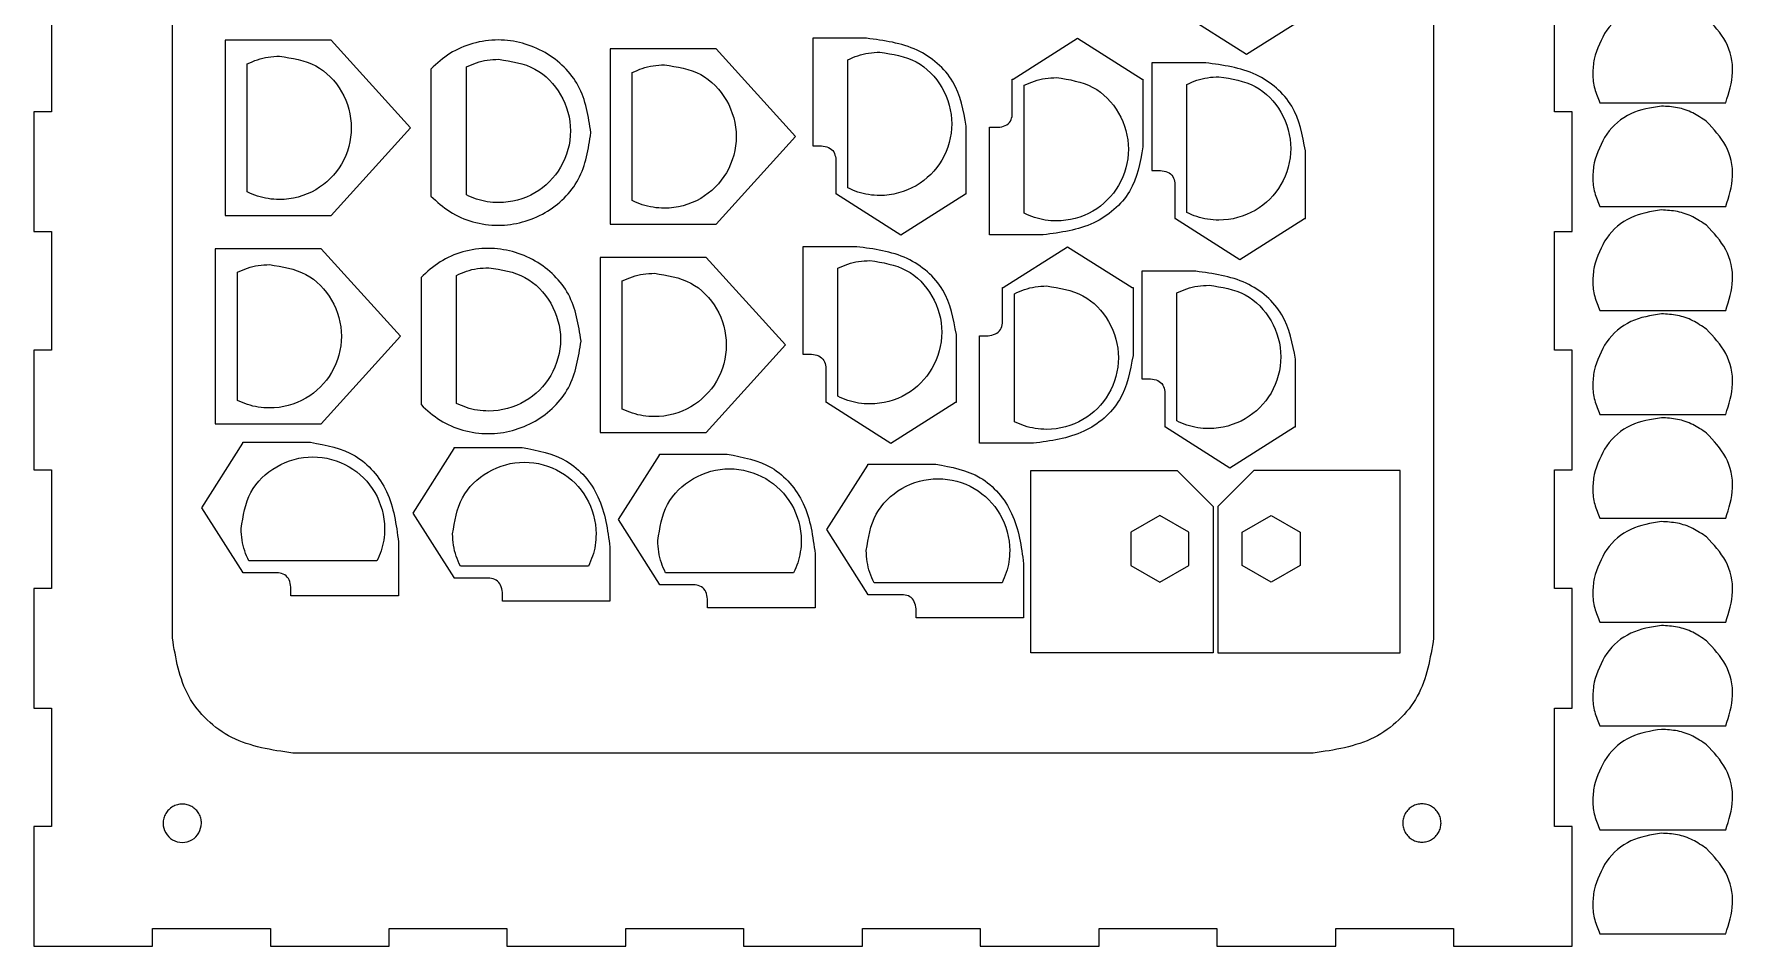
# Model space of a CAD drawing. Extents: x -46 to 582, y -95 to 387.
# Drawn here: x 276.4 to 569.1, y 78.9 to 236 of the extents above; entities that cross this region are included whole.
import ezdxf

# ---------------------------------------------------------------- set-up
doc = ezdxf.new("R2010")
doc.units = 0
doc.layers.get('0').update_dxf_attribs({"linetype": 'CONTINUOUS'})

msp = doc.modelspace()

# ---------------------------------------------------------------- linework, layer by layer
at = {"color": 7}
for p, q in [((300.225714, 131.947794), (300.225714, 333.780769)), ((517.536853, 333.780769), (517.536853, 131.947794)), ((279.376559, 243.081597), (279.376559, 222.638125)), ((538.377215, 222.638125), (538.377215, 243.081597)), ((474.181085, 239.599917), (485.295109, 232.540552)), ((485.295109, 232.540552), (496.40902, 239.599917)), ((309.32628, 234.959529), (309.32628, 204.770695)), ((327.59365, 234.959529), (309.32628, 234.959529)), ((309.32628, 234.959529), (309.32628, 234.959529)), ((341.248464, 219.860302), (327.59365, 234.959529)), ((410.54401, 235.308011), (410.54401, 216.77239)), ((419.83993, 235.308011), (410.54401, 235.308011)), ((410.54401, 235.308011), (410.54401, 235.308011)), ((445.060522, 228.248646), (456.174546, 235.308011)), ((456.174546, 235.308011), (467.288457, 228.248646)), ((375.647345, 233.464705), (375.647345, 203.275871)), ((393.914715, 233.464705), (375.647345, 233.464705)), ((375.647345, 233.464705), (375.647345, 233.464705)), ((407.569529, 218.365478), (393.914715, 233.464705)), ((344.770343, 230.001161), (344.770343, 208.093658)), ((468.960906, 231.065122), (468.960906, 212.529498)), ((478.256826, 231.065122), (468.960906, 231.065122)), ((468.960906, 231.065122), (468.960906, 231.065122)), ((444.941537, 222.124141), (444.941537, 228.248646)), ((444.941537, 228.248646), (445.060522, 228.248646)), ((467.288457, 228.248646), (467.450819, 228.248646)), ((467.450819, 228.248646), (467.450819, 216.57204)), ((279.376559, 222.638125), (276.377948, 222.638125)), ((276.377948, 222.638125), (276.377948, 202.018261)), ((541.375826, 222.638125), (538.377215, 222.638125)), ((541.375826, 202.018261), (541.375826, 222.638125)), ((556.764359, 223.612926), (556.764359, 223.612926)), ((327.59365, 204.770695), (341.248464, 219.860302)), ((437.014112, 208.49193), (437.014112, 220.168539)), ((440.980717, 201.432565), (440.980717, 219.968161)), ((440.980717, 219.968161), (442.484962, 219.968161)), ((372.339955, 219.047411), (372.339955, 219.047411)), ((393.914715, 203.275871), (407.569529, 218.365478)), ((410.54401, 216.77239), (412.048254, 216.77239)), ((414.50483, 214.616409), (414.50483, 208.49193)), ((495.431008, 204.249038), (495.431008, 215.925647)), ((468.960906, 212.529498), (470.46515, 212.529498)), ((414.50483, 208.49193), (414.623814, 208.49193)), ((414.623814, 208.49193), (425.737838, 201.432565)), ((425.737838, 201.432565), (436.85175, 208.49193)), ((436.85175, 208.49193), (437.014112, 208.49193)), ((472.921725, 210.373517), (472.921725, 204.249038)), ((556.764359, 205.711243), (556.764359, 205.711243)), ((276.377948, 202.018261), (279.376559, 202.018261)), ((279.376559, 202.018261), (279.376559, 181.574788)), ((309.32628, 204.770695), (327.59365, 204.770695)), ((375.647345, 203.275871), (393.914715, 203.275871)), ((472.921725, 204.249038), (473.04071, 204.249038)), ((473.04071, 204.249038), (484.154734, 197.189673)), ((484.154734, 197.189673), (495.268645, 204.249038)), ((495.268645, 204.249038), (495.431008, 204.249038)), ((538.377215, 181.574788), (538.377215, 202.018261)), ((538.377215, 202.018261), (541.375826, 202.018261)), ((408.833489, 199.38699), (408.833489, 180.851368)), ((418.12941, 199.38699), (408.833489, 199.38699)), ((408.833489, 199.38699), (408.833489, 199.38699)), ((450.276637, 201.432565), (440.980717, 201.432565)), ((440.980717, 201.432565), (440.980717, 201.432565)), ((443.350001, 192.327624), (454.464025, 199.38699)), ((454.464025, 199.38699), (465.577936, 192.327624)), ((307.615759, 199.038508), (307.615759, 168.849676)), ((325.883129, 199.038508), (307.615759, 199.038508)), ((307.615759, 199.038508), (307.615759, 199.038508)), ((339.537943, 183.93928), (325.883129, 199.038508)), ((373.936824, 197.543684), (373.936824, 167.354852)), ((392.204194, 197.543684), (373.936824, 197.543684)), ((373.936824, 197.543684), (373.936824, 197.543684)), ((405.859008, 182.444456), (392.204194, 197.543684)), ((343.059822, 194.08014), (343.059822, 172.17264)), ((467.250385, 195.144098), (467.250385, 176.608476)), ((476.546305, 195.144098), (467.250385, 195.144098)), ((467.250385, 195.144098), (467.250385, 195.144098)), ((443.231016, 186.20312), (443.231016, 192.327624)), ((443.231016, 192.327624), (443.350001, 192.327624)), ((465.577936, 192.327624), (465.740298, 192.327624)), ((465.740298, 192.327624), (465.740298, 180.651019)), ((556.764388, 187.809599), (556.764388, 187.809599)), ((279.376559, 181.574788), (276.377948, 181.574788)), ((276.377948, 181.574788), (276.377948, 160.946128)), ((325.883129, 168.849676), (339.537943, 183.93928)), ((370.629434, 183.12639), (370.629434, 183.12639)), ((392.204194, 167.354852), (405.859008, 182.444456)), ((435.303591, 172.570912), (435.303591, 184.247518)), ((439.270196, 165.511552), (439.270196, 184.04714)), ((439.270196, 184.04714), (440.774441, 184.04714)), ((541.375826, 181.574788), (538.377215, 181.574788)), ((541.375826, 160.946128), (541.375826, 181.574788)), ((408.833489, 180.851368), (410.337734, 180.851368)), ((412.794309, 178.695388), (412.794309, 172.570912)), ((493.720487, 168.328017), (493.720487, 180.004625)), ((467.250385, 176.608476), (468.754629, 176.608476)), ((471.211204, 174.452493), (471.211204, 168.328017)), ((412.794309, 172.570912), (412.913294, 172.570912)), ((412.913294, 172.570912), (424.027318, 165.511552)), ((424.027318, 165.511552), (435.141229, 172.570912)), ((435.141229, 172.570912), (435.303591, 172.570912)), ((556.764388, 169.907936), (556.764388, 169.907936)), ((307.615759, 168.849676), (325.883129, 168.849676)), ((373.936824, 167.354852), (392.204194, 167.354852)), ((471.211204, 168.328017), (471.330189, 168.328017)), ((471.330189, 168.328017), (482.444213, 161.268657)), ((482.444213, 161.268657), (493.558124, 168.328017)), ((493.558124, 168.328017), (493.720487, 168.328017)), ((305.300606, 154.403576), (312.359971, 165.517487)), ((312.359971, 165.517487), (312.359971, 165.679849)), ((312.359971, 165.679849), (324.036577, 165.679849)), ((341.73843, 153.489176), (348.797795, 164.603087)), ((348.797795, 164.603087), (348.797795, 164.765449)), ((348.797795, 164.765449), (360.474401, 164.765449)), ((448.566117, 165.511552), (439.270196, 165.511552)), ((439.270196, 165.511552), (439.270196, 165.511552)), ((377.089303, 152.348801), (384.148669, 163.462712)), ((384.148669, 163.462712), (384.148669, 163.625074)), ((384.148669, 163.625074), (395.825274, 163.625074)), ((413.010322, 150.63828), (420.069687, 161.752191)), ((420.069687, 161.752191), (420.069687, 161.914553)), ((420.069687, 161.914553), (431.746293, 161.914553)), ((276.377948, 160.946128), (279.376559, 160.946128)), ((279.376559, 160.946128), (279.376559, 140.502627)), ((448.113743, 129.385885), (448.113743, 160.833267)), ((448.113743, 160.833267), (473.363826, 160.833267)), ((473.363826, 160.833267), (479.561144, 154.635955)), ((486.525965, 160.833267), (480.328647, 154.635955)), ((511.77602, 160.833267), (486.525965, 160.833267)), ((511.77602, 129.385885), (511.77602, 160.833267)), ((538.377215, 140.502627), (538.377215, 160.946128)), ((538.377215, 160.946128), (541.375826, 160.946128)), ((312.359971, 143.289549), (305.300606, 154.403576)), ((348.797795, 142.375149), (341.73843, 153.489176)), ((384.148669, 141.234774), (377.089303, 152.348801)), ((470.339307, 153.070533), (465.350324, 150.190153)), ((475.328262, 150.190153), (470.339307, 153.070533)), ((479.561144, 154.635955), (479.561144, 129.385885)), ((480.328647, 154.635955), (480.328647, 129.385885)), ((484.561529, 150.190153), (489.550484, 153.070533)), ((489.550484, 153.070533), (494.539468, 150.190153)), ((420.069687, 139.524253), (413.010322, 150.63828)), ((465.350324, 150.190153), (465.350324, 144.429391)), ((475.328262, 144.429391), (475.328262, 150.190153)), ((484.561529, 144.429391), (484.561529, 150.190153)), ((494.539468, 150.190153), (494.539468, 144.429391)), ((556.764359, 152.00627), (556.764359, 152.00627)), ((339.17605, 148.505668), (339.17605, 139.209745)), ((375.613874, 147.591268), (375.613874, 138.295345)), ((410.964747, 146.450892), (410.964747, 137.154969)), ((446.885766, 144.740372), (446.885766, 135.444449)), ((465.350324, 144.429391), (470.339307, 141.549028)), ((470.339307, 141.549028), (475.328262, 144.429391)), ((489.550484, 141.549028), (484.561529, 144.429391)), ((494.539468, 144.429391), (489.550484, 141.549028)), ((312.359971, 143.170564), (312.359971, 143.289549)), ((318.484476, 143.170564), (312.359971, 143.170564)), ((320.640456, 139.209745), (320.640456, 140.713989)), ((348.797795, 142.256164), (348.797795, 142.375149)), ((354.9223, 142.256164), (348.797795, 142.256164)), ((384.148669, 141.115789), (384.148669, 141.234774)), ((390.273173, 141.115789), (384.148669, 141.115789)), ((279.376559, 140.502627), (276.377948, 140.502627)), ((276.377948, 140.502627), (276.377948, 119.882794)), ((339.17605, 139.209745), (320.640456, 139.209745)), ((339.17605, 139.209745), (339.17605, 139.209745)), ((357.07828, 138.295345), (357.07828, 139.799589)), ((375.613874, 138.295345), (357.07828, 138.295345)), ((375.613874, 138.295345), (375.613874, 138.295345)), ((392.429153, 137.154969), (392.429153, 138.659214)), ((420.069687, 139.405268), (420.069687, 139.524253)), ((426.194192, 139.405268), (420.069687, 139.405268)), ((541.375826, 140.502627), (538.377215, 140.502627)), ((541.375826, 119.882794), (541.375826, 140.502627)), ((410.964747, 137.154969), (392.429153, 137.154969)), ((410.964747, 137.154969), (410.964747, 137.154969)), ((428.350172, 135.444449), (428.350172, 136.948693)), ((446.885766, 135.444449), (428.350172, 135.444449)), ((446.885766, 135.444449), (446.885766, 135.444449)), ((556.764359, 134.104618), (556.764359, 134.104618)), ((479.561144, 129.385885), (448.113743, 129.385885)), ((448.113743, 129.385885), (448.113743, 129.385885)), ((480.328647, 129.385885), (511.77602, 129.385885)), ((511.77602, 129.385885), (511.77602, 129.385885)), ((276.377948, 119.882794), (279.376559, 119.882794)), ((279.376559, 119.882794), (279.376559, 99.439288)), ((538.377215, 99.439288), (538.377215, 119.882794)), ((538.377215, 119.882794), (541.375826, 119.882794)), ((556.764388, 116.20295), (556.764388, 116.20295)), ((496.802325, 112.112844), (320.951408, 112.112844)), ((305.234904, 100.027637), (305.234904, 100.027637)), ((518.810494, 100.065709), (518.810494, 100.065709)), ((279.376559, 99.439288), (276.377948, 99.439288)), ((276.377948, 99.439288), (276.377948, 78.863538)), ((541.375826, 99.439288), (538.377215, 99.439288)), ((541.375826, 78.863538), (541.375826, 99.439288)), ((556.764388, 98.301284), (556.764388, 98.301284)), ((296.812575, 78.863538), (296.812575, 81.86215)), ((296.812575, 81.86215), (317.106131, 81.86215)), ((317.106131, 81.86215), (317.106131, 78.863538)), ((337.576075, 78.863538), (337.576075, 81.86215)), ((337.576075, 81.86215), (357.869603, 81.86215)), ((357.869603, 81.86215), (357.869603, 78.863538)), ((378.348381, 78.863538), (378.348381, 81.86215)), ((378.348381, 81.86215), (398.641937, 81.86215)), ((398.641937, 81.86215), (398.641937, 78.863538)), ((419.120659, 78.863538), (419.120659, 81.86215)), ((419.120659, 81.86215), (439.414214, 81.86215)), ((439.414214, 81.86215), (439.414214, 78.863538)), ((459.884159, 78.863538), (459.884159, 81.86215)), ((459.884159, 81.86215), (480.177687, 81.86215)), ((480.177687, 81.86215), (480.177687, 78.863538)), ((500.656437, 78.863538), (500.656437, 81.86215)), ((500.656437, 81.86215), (520.949992, 81.86215)), ((520.949992, 81.86215), (520.949992, 78.863538)), ((276.377948, 78.863538), (296.812575, 78.863538)), ((317.106131, 78.863538), (337.576075, 78.863538)), ((357.869603, 78.863538), (378.348381, 78.863538)), ((398.641937, 78.863538), (419.120659, 78.863538)), ((439.414214, 78.863538), (459.884159, 78.863538)), ((480.177687, 78.863538), (500.656437, 78.863538)), ((520.949992, 78.863538), (541.375826, 78.863538))]:
    msp.add_line(p, q, dxfattribs=at)
at = {"color": 1}
for p, q in [((318.68268, 232.218559), (318.68268, 232.218559)), ((356.438398, 231.688427), (356.438398, 231.688427)), ((416.573688, 209.521731), (416.573688, 231.587758)), ((422.126608, 232.913723), (422.126608, 232.913723)), ((313.129761, 208.826567), (313.129761, 230.892594)), ((350.885478, 208.296407), (350.885478, 230.362462)), ((379.450826, 207.331743), (379.450826, 229.39777)), ((385.003746, 230.723735), (385.003746, 230.723735)), ((452.563315, 228.533747), (452.563315, 228.533747)), ((480.543503, 228.670833), (480.543503, 228.670833)), ((447.010395, 205.141727), (447.010395, 227.207782)), ((474.990583, 205.278839), (474.990583, 227.344869)), ((316.97216, 196.297537), (316.97216, 196.297537)), ((420.416087, 196.992701), (420.416087, 196.992701)), ((311.41924, 172.905548), (311.41924, 194.971573)), ((349.174957, 172.375388), (349.174957, 194.441441)), ((354.727877, 195.767405), (354.727877, 195.767405)), ((377.740305, 171.410724), (377.740305, 193.476749)), ((383.293225, 194.802713), (383.293225, 194.802713)), ((414.863167, 173.600712), (414.863167, 195.666737)), ((445.299874, 169.220708), (445.299874, 191.286761)), ((450.852794, 192.612725), (450.852794, 192.612725)), ((473.280063, 169.357817), (473.280063, 191.423844)), ((478.832982, 192.749809), (478.832982, 192.749809)), ((312.07487, 150.792345), (312.07487, 150.792345)), ((348.512694, 149.877945), (348.512694, 149.877945)), ((383.863568, 148.73757), (383.863568, 148.73757)), ((419.784586, 147.027049), (419.784586, 147.027049)), ((335.466888, 145.239425), (313.400835, 145.239425)), ((371.904712, 144.325022), (349.838659, 144.325022)), ((407.255585, 143.184647), (385.189532, 143.184647)), ((443.176604, 141.474126), (421.110551, 141.474126))]:
    msp.add_line(p, q, dxfattribs=at)
at = {"color": 7}
for points, knots in [([(556.764388, 241.514583), (554.96014, 241.22987), (551.345563, 240.659484), (546.918868, 236.931496), (545.750998, 233.459479), (545.167594, 231.725048)], [0, 0, 0, 0, 5.413713, 10.845679, 16.26778, 16.26778, 16.26778, 16.26778]), ([(567.850443, 224.197047), (568.411783, 225.918329), (569.535239, 229.363273), (568.271818, 234.943), (565.770764, 237.563366), (564.52166, 238.872058)], [0, 0, 0, 0, 5.367262, 10.741942, 16.104406, 16.104406, 16.104406, 16.104406]), ([(372.339955, 219.047411), (371.90072, 221.8615), (371.035314, 227.405989), (364.688906, 233.512077), (357.676097, 235.411304), (351.983709, 234.594856), (347.934326, 232.877328), (345.820335, 230.955639), (344.770343, 230.001161)], [0, 0, 0, 0, 8.346866, 16.445505, 24.792404, 29.230839, 33.51945, 37.751599, 37.751599, 37.751599, 37.751599]), ([(437.014112, 220.168539), (436.518593, 222.854408), (435.515094, 228.293695), (428.546271, 234.15908), (422.822198, 234.914457), (419.83993, 235.308011)], [0, 0, 0, 0, 8.002718, 16.206705, 25.130199, 25.130199, 25.130199, 25.130199]), ([(545.167594, 231.725048), (545.060362, 230.874665), (544.845613, 229.171641), (545.177028, 226.583089), (545.831265, 224.9925), (546.158448, 224.197047)], [0, 0, 0, 0, 2.565422, 5.137654, 7.710912, 7.710912, 7.710912, 7.710912]), ([(495.431008, 215.925647), (494.935489, 218.611516), (493.93199, 224.050804), (486.963167, 229.91619), (481.239094, 230.671567), (478.256826, 231.065122)], [0, 0, 0, 0, 8.00272, 16.206707, 25.130201, 25.130201, 25.130201, 25.130201]), ([(556.764359, 223.612926), (554.960119, 223.328212), (551.345551, 222.757825), (546.918867, 219.02984), (545.750998, 215.557826), (545.167594, 213.823396)], [0, 0, 0, 0, 5.413693, 10.845652, 16.267751, 16.267751, 16.267751, 16.267751]), ([(546.158448, 224.197047), (548.568666, 224.197047), (553.389107, 224.197047), (560.619772, 224.197047), (565.440219, 224.197047), (567.850443, 224.197047)], [0, 0, 0, 0, 7.230655, 14.461322, 21.691995, 21.691995, 21.691995, 21.691995]), ([(564.521632, 220.9704), (563.757268, 221.49793), (562.228148, 222.55326), (559.549477, 223.460659), (557.693124, 223.562149), (556.764359, 223.612926)], [0, 0, 0, 0, 2.777816, 5.557053, 8.339814, 8.339814, 8.339814, 8.339814]), ([(442.484962, 219.968161), (442.911062, 220.023908), (443.728444, 220.130847), (444.726751, 220.964474), (444.870546, 221.74085), (444.941537, 222.124141)], [0, 0, 0, 0, 1.275164, 2.44613, 3.587926, 3.587926, 3.587926, 3.587926]), ([(567.850415, 206.295398), (568.411755, 208.016679), (569.535211, 211.461622), (568.27179, 217.041347), (565.770736, 219.66171), (564.521632, 220.9704)], [0, 0, 0, 0, 5.36726, 10.741938, 16.104399, 16.104399, 16.104399, 16.104399]), ([(344.770343, 208.093658), (345.820259, 207.138727), (347.933881, 205.216321), (351.983836, 203.499471), (357.676117, 202.683779), (364.68891, 204.582667), (371.03531, 210.688862), (371.900719, 216.233334), (372.339955, 219.047411)], [0, 0, 0, 0, 4.232805, 8.521206, 12.95957, 21.30647, 29.405113, 37.75197, 37.75197, 37.75197, 37.75197]), ([(412.048254, 216.77239), (412.474355, 216.716645), (413.291736, 216.60971), (414.290049, 215.776086), (414.43384, 214.999706), (414.50483, 214.616409)], [0, 0, 0, 0, 1.275163, 2.446124, 3.587933, 3.587933, 3.587933, 3.587933]), ([(467.450819, 216.57204), (466.955301, 213.886171), (465.951801, 208.446883), (458.982979, 202.581497), (453.258905, 201.82612), (450.276637, 201.432565)], [0, 0, 0, 0, 8.00272, 16.206707, 25.130201, 25.130201, 25.130201, 25.130201]), ([(545.167594, 213.823396), (545.060362, 212.973013), (544.845613, 211.269989), (545.177028, 208.681438), (545.831265, 207.09085), (546.158448, 206.295398)], [0, 0, 0, 0, 2.565422, 5.137654, 7.710909, 7.710909, 7.710909, 7.710909]), ([(470.46515, 212.529498), (470.89125, 212.473753), (471.708631, 212.366818), (472.706945, 211.533194), (472.850736, 210.756814), (472.921725, 210.373517)], [0, 0, 0, 0, 1.275163, 2.446124, 3.587933, 3.587933, 3.587933, 3.587933]), ([(556.764359, 205.711243), (554.960119, 205.426529), (551.345551, 204.856142), (546.918867, 201.128157), (545.750998, 197.656143), (545.167594, 195.921713)], [0, 0, 0, 0, 5.413693, 10.845652, 16.267751, 16.267751, 16.267751, 16.267751]), ([(546.158448, 206.295398), (548.568664, 206.295398), (553.389098, 206.295398), (560.619753, 206.295398), (565.440193, 206.295398), (567.850415, 206.295398)], [0, 0, 0, 0, 7.230647, 14.461301, 21.691967, 21.691967, 21.691967, 21.691967]), ([(564.521632, 203.068717), (563.757268, 203.596247), (562.228148, 204.651577), (559.549477, 205.558976), (557.693124, 205.660466), (556.764359, 205.711243)], [0, 0, 0, 0, 2.777816, 5.557053, 8.339814, 8.339814, 8.339814, 8.339814]), ([(567.850415, 188.393709), (568.411755, 190.114992), (569.53521, 193.559937), (568.27179, 199.139663), (565.770736, 201.760027), (564.521632, 203.068717)], [0, 0, 0, 0, 5.367264, 10.741943, 16.104404, 16.104404, 16.104404, 16.104404]), ([(370.629434, 183.12639), (370.1902, 185.940479), (369.324794, 191.484968), (362.978386, 197.591056), (355.965576, 199.490283), (350.273189, 198.673835), (346.223806, 196.956307), (344.109814, 195.034617), (343.059822, 194.08014)], [0, 0, 0, 0, 8.346866, 16.445505, 24.792404, 29.230839, 33.51945, 37.751599, 37.751599, 37.751599, 37.751599]), ([(435.303591, 184.247518), (434.808073, 186.933386), (433.804573, 192.372673), (426.835751, 198.238058), (421.111677, 198.993435), (418.12941, 199.38699)], [0, 0, 0, 0, 8.002718, 16.206705, 25.130199, 25.130199, 25.130199, 25.130199]), ([(493.720487, 180.004625), (493.224968, 182.690494), (492.221469, 188.129781), (485.252646, 193.995166), (479.528573, 194.750543), (476.546305, 195.144098)], [0, 0, 0, 0, 8.002718, 16.206705, 25.130199, 25.130199, 25.130199, 25.130199]), ([(545.167594, 195.921713), (545.060362, 195.07133), (544.845613, 193.368306), (545.177028, 190.779753), (545.831265, 189.189163), (546.158448, 188.393709)], [0, 0, 0, 0, 2.565423, 5.137656, 7.710915, 7.710915, 7.710915, 7.710915]), ([(556.764388, 187.809599), (554.960141, 187.524887), (551.345564, 186.954501), (546.918868, 183.226516), (545.750998, 179.7545), (545.167594, 178.02007)], [0, 0, 0, 0, 5.413713, 10.845677, 16.267776, 16.267776, 16.267776, 16.267776]), ([(546.158448, 188.393709), (548.568664, 188.393709), (553.389098, 188.393709), (560.619753, 188.393709), (565.440193, 188.393709), (567.850415, 188.393709)], [0, 0, 0, 0, 7.230647, 14.461301, 21.691967, 21.691967, 21.691967, 21.691967]), ([(564.52166, 185.167074), (563.757296, 185.694604), (562.228177, 186.749934), (559.549505, 187.657333), (557.693152, 187.758823), (556.764388, 187.809599)], [0, 0, 0, 0, 2.777816, 5.557053, 8.339814, 8.339814, 8.339814, 8.339814]), ([(440.774441, 184.04714), (441.200541, 184.102887), (442.017924, 184.209826), (443.016231, 185.043452), (443.160025, 185.819828), (443.231016, 186.20312)], [0, 0, 0, 0, 1.275164, 2.44613, 3.587926, 3.587926, 3.587926, 3.587926]), ([(567.850443, 170.492071), (568.411783, 172.213353), (569.535239, 175.658296), (568.271818, 181.23802), (565.770764, 183.858383), (564.52166, 185.167074)], [0, 0, 0, 0, 5.36726, 10.741938, 16.104399, 16.104399, 16.104399, 16.104399]), ([(343.059822, 172.17264), (344.109738, 171.217708), (346.223361, 169.295303), (350.273315, 167.578453), (355.965596, 166.76276), (362.978389, 168.661648), (369.324789, 174.767842), (370.190198, 180.312313), (370.629434, 183.12639)], [0, 0, 0, 0, 4.232805, 8.521206, 12.95957, 21.30647, 29.405113, 37.751967, 37.751967, 37.751967, 37.751967]), ([(410.337734, 180.851368), (410.763834, 180.795623), (411.581215, 180.688689), (412.579529, 179.855065), (412.72332, 179.078685), (412.794309, 178.695388)], [0, 0, 0, 0, 1.275163, 2.446124, 3.587933, 3.587933, 3.587933, 3.587933]), ([(465.740298, 180.651019), (465.24478, 177.96515), (464.24128, 172.525864), (457.272457, 166.660482), (451.548384, 165.905106), (448.566117, 165.511552)], [0, 0, 0, 0, 8.002717, 16.206702, 25.130195, 25.130195, 25.130195, 25.130195]), ([(468.754629, 176.608476), (469.18073, 176.552731), (469.998111, 176.445797), (470.996424, 175.612171), (471.140215, 174.83579), (471.211204, 174.452493)], [0, 0, 0, 0, 1.275163, 2.446125, 3.587935, 3.587935, 3.587935, 3.587935]), ([(545.167594, 178.02007), (545.060362, 177.169686), (544.845613, 175.466663), (545.177028, 172.878111), (545.831265, 171.287523), (546.158448, 170.492071)], [0, 0, 0, 0, 2.565422, 5.137654, 7.710909, 7.710909, 7.710909, 7.710909]), ([(556.764388, 169.907936), (554.96014, 169.623223), (551.345563, 169.052837), (546.918868, 165.324851), (545.750998, 161.852834), (545.167594, 160.118404)], [0, 0, 0, 0, 5.413713, 10.845678, 16.267778, 16.267778, 16.267778, 16.267778]), ([(546.158448, 170.492071), (548.568666, 170.492071), (553.389107, 170.492071), (560.619772, 170.492071), (565.440219, 170.492071), (567.850443, 170.492071)], [0, 0, 0, 0, 7.230655, 14.461322, 21.691995, 21.691995, 21.691995, 21.691995]), ([(564.52166, 167.265411), (563.757296, 167.792941), (562.228177, 168.848271), (559.549505, 169.75567), (557.693152, 169.857159), (556.764388, 169.907936)], [0, 0, 0, 0, 2.777816, 5.557053, 8.339814, 8.339814, 8.339814, 8.339814]), ([(567.850443, 152.590403), (568.411783, 154.311685), (569.535239, 157.756629), (568.271818, 163.336355), (565.770764, 165.956719), (564.52166, 167.265411)], [0, 0, 0, 0, 5.367262, 10.741942, 16.104404, 16.104404, 16.104404, 16.104404]), ([(324.036577, 165.679849), (326.722446, 165.184331), (332.161733, 164.180831), (338.027118, 157.212009), (338.782495, 151.487935), (339.17605, 148.505668)], [0, 0, 0, 0, 8.002718, 16.206705, 25.130199, 25.130199, 25.130199, 25.130199]), ([(360.474401, 164.765449), (363.16027, 164.269931), (368.599557, 163.266431), (374.464942, 156.297609), (375.220319, 150.573535), (375.613874, 147.591268)], [0, 0, 0, 0, 8.002718, 16.206705, 25.130199, 25.130199, 25.130199, 25.130199]), ([(395.825274, 163.625074), (398.511143, 163.129555), (403.95043, 162.126056), (409.815815, 155.157233), (410.571192, 149.43316), (410.964747, 146.450892)], [0, 0, 0, 0, 8.002718, 16.206705, 25.130199, 25.130199, 25.130199, 25.130199]), ([(431.746293, 161.914553), (434.432162, 161.419035), (439.871449, 160.415535), (445.736834, 153.446713), (446.492211, 147.722639), (446.885766, 144.740372)], [0, 0, 0, 0, 8.002718, 16.206705, 25.130199, 25.130199, 25.130199, 25.130199]), ([(545.167594, 160.118404), (545.060362, 159.268021), (544.845613, 157.564997), (545.177028, 154.976445), (545.831265, 153.385856), (546.158448, 152.590403)], [0, 0, 0, 0, 2.565422, 5.137654, 7.710912, 7.710912, 7.710912, 7.710912]), ([(546.158448, 152.590403), (548.568666, 152.590403), (553.389107, 152.590403), (560.619772, 152.590403), (565.440219, 152.590403), (567.850443, 152.590403)], [0, 0, 0, 0, 7.230655, 14.461322, 21.691995, 21.691995, 21.691995, 21.691995]), ([(556.764359, 152.00627), (554.960119, 151.721557), (551.34555, 151.151169), (546.918866, 147.423182), (545.750998, 143.951166), (545.167594, 142.216735)], [0, 0, 0, 0, 5.413693, 10.845653, 16.267756, 16.267756, 16.267756, 16.267756]), ([(564.521632, 149.363745), (563.757268, 149.891275), (562.228148, 150.946605), (559.549477, 151.854004), (557.693124, 151.955493), (556.764359, 152.00627)], [0, 0, 0, 0, 2.777816, 5.557053, 8.339814, 8.339814, 8.339814, 8.339814]), ([(567.850415, 134.688737), (568.411755, 136.410019), (569.535211, 139.854963), (568.27179, 145.434689), (565.770736, 148.055053), (564.521632, 149.363745)], [0, 0, 0, 0, 5.367261, 10.741942, 16.104404, 16.104404, 16.104404, 16.104404]), ([(320.640456, 140.713989), (320.584709, 141.14009), (320.47777, 141.957472), (319.644143, 142.955779), (318.867768, 143.099574), (318.484476, 143.170564)], [0, 0, 0, 0, 1.275164, 2.44613, 3.587926, 3.587926, 3.587926, 3.587926]), ([(357.07828, 139.799589), (357.022533, 140.22569), (356.915594, 141.043072), (356.081967, 142.041379), (355.305592, 142.185174), (354.9223, 142.256164)], [0, 0, 0, 0, 1.275164, 2.44613, 3.587926, 3.587926, 3.587926, 3.587926]), ([(392.429153, 138.659214), (392.373406, 139.085314), (392.266467, 139.902697), (391.432841, 140.901003), (390.656465, 141.044798), (390.273173, 141.115789)], [0, 0, 0, 0, 1.275164, 2.44613, 3.587926, 3.587926, 3.587926, 3.587926]), ([(545.167594, 142.216735), (545.060362, 141.366352), (544.845613, 139.663328), (545.177028, 137.074777), (545.831265, 135.484189), (546.158448, 134.688737)], [0, 0, 0, 0, 2.565422, 5.137654, 7.710909, 7.710909, 7.710909, 7.710909]), ([(428.350172, 136.948693), (428.294425, 137.374794), (428.187486, 138.192176), (427.353859, 139.190483), (426.577484, 139.334278), (426.194192, 139.405268)], [0, 0, 0, 0, 1.275164, 2.44613, 3.587926, 3.587926, 3.587926, 3.587926]), ([(546.158448, 134.688737), (548.568664, 134.688737), (553.389098, 134.688737), (560.619753, 134.688737), (565.440193, 134.688737), (567.850415, 134.688737)], [0, 0, 0, 0, 7.230647, 14.461301, 21.691967, 21.691967, 21.691967, 21.691967]), ([(320.951408, 112.112844), (317.327184, 112.644404), (310.259512, 113.68101), (301.946815, 121.510813), (300.801904, 128.4537), (300.225714, 131.947794)], [0, 0, 0, 0, 10.820104, 21.100498, 31.515929, 31.515929, 31.515929, 31.515929]), ([(517.536853, 131.947794), (516.959918, 128.453538), (515.81339, 121.509506), (507.496301, 113.68145), (500.427147, 112.644538), (496.802325, 112.112844)], [0, 0, 0, 0, 10.41605, 20.699513, 31.521847, 31.521847, 31.521847, 31.521847]), ([(556.764359, 134.104618), (554.960119, 133.819905), (551.345551, 133.249517), (546.918867, 129.521531), (545.750998, 126.049517), (545.167594, 124.315086)], [0, 0, 0, 0, 5.413693, 10.845652, 16.267754, 16.267754, 16.267754, 16.267754]), ([(564.521632, 131.462093), (563.757268, 131.989623), (562.228148, 133.044953), (559.549477, 133.952352), (557.693124, 134.053841), (556.764359, 134.104618)], [0, 0, 0, 0, 2.777816, 5.557053, 8.339814, 8.339814, 8.339814, 8.339814]), ([(567.850415, 116.787093), (568.411755, 118.508374), (569.535211, 121.953315), (568.271789, 127.533039), (565.770736, 130.153402), (564.521632, 131.462093)], [0, 0, 0, 0, 5.367257, 10.741935, 16.104396, 16.104396, 16.104396, 16.104396]), ([(545.167594, 124.315086), (545.060362, 123.464703), (544.845613, 121.76168), (545.177028, 119.173131), (545.831265, 117.582544), (546.158448, 116.787093)], [0, 0, 0, 0, 2.565422, 5.137651, 7.710904, 7.710904, 7.710904, 7.710904]), ([(556.764388, 116.20295), (554.960139, 115.918252), (551.345549, 115.347896), (546.918866, 111.619864), (545.750998, 108.147834), (545.167594, 106.413394)], [0, 0, 0, 0, 5.413704, 10.845686, 16.267815, 16.267815, 16.267815, 16.267815]), ([(546.158448, 116.787093), (548.568664, 116.787093), (553.389098, 116.787093), (560.619753, 116.787093), (565.440193, 116.787093), (567.850415, 116.787093)], [0, 0, 0, 0, 7.230647, 14.461301, 21.691967, 21.691967, 21.691967, 21.691967]), ([(564.52166, 113.560418), (563.757296, 114.087949), (562.228177, 115.14328), (559.549505, 116.050679), (557.693152, 116.152171), (556.764388, 116.20295)], [0, 0, 0, 0, 2.777816, 5.557054, 8.339815, 8.339815, 8.339815, 8.339815]), ([(567.850443, 98.885399), (568.411783, 100.606683), (569.535239, 104.05163), (568.271817, 109.631359), (565.770764, 112.251725), (564.52166, 113.560418)], [0, 0, 0, 0, 5.367268, 10.741949, 16.104414, 16.104414, 16.104414, 16.104414]), ([(545.167594, 106.413394), (545.060362, 105.563012), (544.845613, 103.85999), (545.177029, 101.27144), (545.831265, 99.680852), (546.158448, 98.885399)], [0, 0, 0, 0, 2.56542, 5.137648, 7.710906, 7.710906, 7.710906, 7.710906]), ([(305.234904, 100.027637), (305.144174, 99.445729), (304.965404, 98.299172), (303.651239, 97.036951), (301.936915, 96.569115), (300.204801, 97.037328), (298.942954, 98.2977), (298.555476, 99.741575), (298.709131, 100.891458), (299.042331, 101.697099), (299.572822, 102.388725), (300.264555, 102.919168), (301.069725, 103.252666), (301.933906, 103.366756), (302.798174, 103.252668), (303.603086, 102.919161), (304.29577, 102.388753), (304.822717, 101.696997), (305.169073, 100.891838), (305.2129, 100.316501), (305.234904, 100.027637)], [0, 0, 0, 0, 1.725941, 3.400692, 5.126633, 6.852575, 8.527325, 10.253267, 11.117382, 11.974346, 12.838462, 13.702577, 14.559541, 15.423656, 16.287772, 17.144736, 18.008851, 18.872966, 19.729931, 20.594046, 20.594046, 20.594046, 20.594046]), ([(518.810494, 100.065709), (518.788489, 99.776845), (518.744662, 99.201508), (518.398307, 98.396349), (517.87136, 97.704592), (517.178675, 97.174185), (516.373763, 96.840677), (515.509496, 96.726591), (514.645313, 96.840677), (513.840149, 97.174185), (513.148394, 97.704592), (512.617986, 98.396349), (512.284479, 99.201508), (512.170392, 100.065709), (512.284479, 100.929909), (512.617986, 101.735069), (513.148394, 102.426825), (513.840149, 102.957233), (514.645313, 103.29074), (515.509496, 103.404827), (516.373763, 103.29074), (517.178675, 102.957233), (517.87136, 102.426825), (518.398307, 101.735069), (518.744662, 100.929909), (518.788489, 100.354572), (518.810494, 100.065709)], [0, 0, 0, 0, 0.864115, 1.72108, 2.585195, 3.44931, 4.306274, 5.17039, 6.034505, 6.891469, 7.755584, 8.6197, 9.476664, 10.340779, 11.204894, 12.061859, 12.925974, 13.790089, 14.647054, 15.511169, 16.375284, 17.232248, 18.096364, 18.960479, 19.817443, 20.681558, 20.681558, 20.681558, 20.681558]), ([(556.764388, 98.301284), (554.960139, 98.016586), (551.345552, 97.44623), (546.91887, 93.71821), (545.750999, 90.246189), (545.167594, 88.511757)], [0, 0, 0, 0, 5.413704, 10.845681, 16.267792, 16.267792, 16.267792, 16.267792]), ([(546.158448, 98.885399), (548.568666, 98.885399), (553.389107, 98.885399), (560.619772, 98.885399), (565.440219, 98.885399), (567.850443, 98.885399)], [0, 0, 0, 0, 7.230655, 14.461322, 21.691995, 21.691995, 21.691995, 21.691995]), ([(564.52166, 95.658752), (563.757296, 96.186283), (562.228177, 97.241614), (559.549505, 98.149013), (557.693152, 98.250505), (556.764388, 98.301284)], [0, 0, 0, 0, 2.777816, 5.557054, 8.339815, 8.339815, 8.339815, 8.339815]), ([(567.850443, 80.983789), (568.411783, 82.705061), (569.53524, 86.149989), (568.271813, 91.729698), (565.770764, 94.35006), (564.52166, 95.658752)], [0, 0, 0, 0, 5.367229, 10.741896, 16.104359, 16.104359, 16.104359, 16.104359]), ([(545.167594, 88.511757), (545.060362, 87.661374), (544.845613, 85.958356), (545.177027, 83.369814), (545.831265, 81.779236), (546.158448, 80.983789)], [0, 0, 0, 0, 2.565419, 5.13764, 7.710879, 7.710879, 7.710879, 7.710879]), ([(546.158448, 80.983789), (548.568666, 80.983789), (553.389107, 80.983789), (560.619772, 80.983789), (565.440219, 80.983789), (567.850443, 80.983789)], [0, 0, 0, 0, 7.230655, 14.461322, 21.691995, 21.691995, 21.691995, 21.691995])]:
    msp.add_open_spline(points, degree=3, knots=knots, dxfattribs=at)
at = {"color": 1}
for points, knots in [([(318.68268, 232.218559), (320.862446, 231.879068), (325.156538, 231.210277), (329.885848, 226.293287), (331.640435, 219.87635), (329.883758, 213.392583), (325.164759, 208.672259), (320.178213, 207.335347), (316.73734, 207.616242), (314.856697, 208.050136), (313.70219, 208.569202), (313.129761, 208.826567)], [0, 0, 0, 0, 6.465299, 12.736503, 19.195778, 25.655046, 31.926236, 38.391546, 40.35429, 42.265261, 44.144561, 44.144561, 44.144561, 44.144561]), ([(313.129761, 230.892594), (313.702294, 231.149623), (314.856936, 231.667979), (316.735913, 232.126023), (318.02807, 232.187443), (318.68268, 232.218559)], [0, 0, 0, 0, 1.88052, 3.792491, 5.755635, 5.755635, 5.755635, 5.755635]), ([(356.438398, 231.688427), (358.618177, 231.348938), (362.912286, 230.680152), (367.64162, 225.763161), (369.396211, 219.346214), (367.639521, 212.862438), (362.920503, 208.142105), (357.93394, 206.805186), (354.493057, 207.086082), (352.612414, 207.519976), (351.457907, 208.039042), (350.885478, 208.296407)], [0, 0, 0, 0, 6.465338, 12.736552, 19.195827, 25.655104, 31.926319, 38.391657, 40.354401, 42.265372, 44.144672, 44.144672, 44.144672, 44.144672]), ([(350.885478, 230.362462), (351.458011, 230.619491), (352.612654, 231.137847), (354.49163, 231.595891), (355.783787, 231.657311), (356.438398, 231.688427)], [0, 0, 0, 0, 1.88052, 3.792491, 5.755635, 5.755635, 5.755635, 5.755635]), ([(422.126608, 232.913723), (424.306373, 232.574232), (428.600465, 231.905442), (433.329775, 226.988451), (435.084362, 220.571514), (433.327685, 214.087747), (428.608686, 209.367424), (423.62214, 208.030511), (420.181267, 208.311406), (418.300624, 208.7453), (417.146117, 209.264366), (416.573688, 209.521731)], [0, 0, 0, 0, 6.465299, 12.736503, 19.195778, 25.655046, 31.926236, 38.391546, 40.35429, 42.265261, 44.144561, 44.144561, 44.144561, 44.144561]), ([(416.573688, 231.587758), (417.146221, 231.844787), (418.300864, 232.363143), (420.17984, 232.821187), (421.471997, 232.882607), (422.126608, 232.913723)], [0, 0, 0, 0, 1.88052, 3.792491, 5.755635, 5.755635, 5.755635, 5.755635]), ([(385.003746, 230.723735), (387.183511, 230.384244), (391.477603, 229.715454), (396.206913, 224.798463), (397.9615, 218.381526), (396.204823, 211.897759), (391.485824, 207.177436), (386.499278, 205.840523), (383.058405, 206.121418), (381.177762, 206.555312), (380.023255, 207.074378), (379.450826, 207.331743)], [0, 0, 0, 0, 6.465299, 12.736503, 19.195778, 25.655046, 31.926236, 38.391546, 40.35429, 42.265261, 44.144561, 44.144561, 44.144561, 44.144561]), ([(379.450826, 229.39777), (380.023359, 229.654799), (381.178002, 230.173155), (383.056978, 230.631199), (384.349135, 230.692619), (385.003746, 230.723735)], [0, 0, 0, 0, 1.88052, 3.792491, 5.755635, 5.755635, 5.755635, 5.755635]), ([(452.563315, 228.533747), (454.74308, 228.194256), (459.037172, 227.525466), (463.766483, 222.608475), (465.521068, 216.191532), (463.764396, 209.707755), (459.045396, 204.98742), (454.058848, 203.650506), (450.617974, 203.931402), (448.737331, 204.365295), (447.582825, 204.884362), (447.010395, 205.141727)], [0, 0, 0, 0, 6.465299, 12.736503, 19.195778, 25.655065, 31.92626, 38.39157, 40.354314, 42.265286, 44.144585, 44.144585, 44.144585, 44.144585]), ([(447.010395, 227.207782), (447.582928, 227.464811), (448.737571, 227.983167), (450.616547, 228.441211), (451.908704, 228.502631), (452.563315, 228.533747)], [0, 0, 0, 0, 1.88052, 3.792491, 5.755635, 5.755635, 5.755635, 5.755635]), ([(480.543503, 228.670833), (482.723269, 228.331342), (487.017361, 227.662552), (491.746671, 222.745561), (493.501258, 216.328622), (491.744581, 209.844855), (487.025582, 205.124531), (482.039036, 203.787618), (478.598163, 204.068514), (476.71752, 204.502408), (475.563013, 205.021474), (474.990583, 205.278839)], [0, 0, 0, 0, 6.465299, 12.736504, 19.19578, 25.655048, 31.926238, 38.391548, 40.354292, 42.265264, 44.144563, 44.144563, 44.144563, 44.144563]), ([(474.990583, 227.344869), (475.563117, 227.601898), (476.717759, 228.120254), (478.596736, 228.578297), (479.888893, 228.639718), (480.543503, 228.670833)], [0, 0, 0, 0, 1.88052, 3.792491, 5.755635, 5.755635, 5.755635, 5.755635]), ([(316.97216, 196.297537), (319.151925, 195.958046), (323.446018, 195.289256), (328.175328, 190.372266), (329.929914, 183.955329), (328.173237, 177.471563), (323.454238, 172.751241), (318.467693, 171.414328), (315.026819, 171.695223), (313.146176, 172.129117), (311.99167, 172.648184), (311.41924, 172.905548)], [0, 0, 0, 0, 6.465299, 12.736503, 19.195778, 25.655044, 31.926234, 38.391543, 40.354287, 42.265259, 44.144558, 44.144558, 44.144558, 44.144558]), ([(311.41924, 194.971573), (311.991773, 195.228601), (313.146416, 195.746958), (315.025392, 196.205001), (316.31755, 196.266422), (316.97216, 196.297537)], [0, 0, 0, 0, 1.88052, 3.792491, 5.755635, 5.755635, 5.755635, 5.755635]), ([(420.416087, 196.992701), (422.595853, 196.65321), (426.889945, 195.98442), (431.619255, 191.06743), (433.373841, 184.650493), (431.617164, 178.166727), (426.898165, 173.446405), (421.91162, 172.109492), (418.470746, 172.390387), (416.590103, 172.824281), (415.435597, 173.343348), (414.863167, 173.600712)], [0, 0, 0, 0, 6.465299, 12.736503, 19.195778, 25.655044, 31.926234, 38.391543, 40.354287, 42.265259, 44.144558, 44.144558, 44.144558, 44.144558]), ([(414.863167, 195.666737), (415.4357, 195.923765), (416.590343, 196.442122), (418.46932, 196.900165), (419.761477, 196.961586), (420.416087, 196.992701)], [0, 0, 0, 0, 1.88052, 3.792491, 5.755635, 5.755635, 5.755635, 5.755635]), ([(354.727877, 195.767405), (356.907656, 195.427916), (361.201766, 194.759131), (365.931099, 189.842139), (367.68569, 183.425193), (365.929, 176.941418), (361.209982, 172.221087), (356.223419, 170.884167), (352.782536, 171.165063), (350.901893, 171.598957), (349.747387, 172.118024), (349.174957, 172.375388)], [0, 0, 0, 0, 6.465338, 12.736552, 19.195827, 25.655103, 31.926316, 38.391654, 40.354398, 42.26537, 44.144669, 44.144669, 44.144669, 44.144669]), ([(349.174957, 194.441441), (349.74749, 194.698469), (350.902133, 195.216826), (352.78111, 195.674869), (354.073267, 195.73629), (354.727877, 195.767405)], [0, 0, 0, 0, 1.88052, 3.792491, 5.755635, 5.755635, 5.755635, 5.755635]), ([(383.293225, 194.802713), (385.472991, 194.463222), (389.767083, 193.794432), (394.496393, 188.877442), (396.250979, 182.460505), (394.494302, 175.976739), (389.775303, 171.256417), (384.788758, 169.919504), (381.347884, 170.200399), (379.467241, 170.634293), (378.312735, 171.15336), (377.740305, 171.410724)], [0, 0, 0, 0, 6.465299, 12.736503, 19.195778, 25.655044, 31.926234, 38.391543, 40.354287, 42.265259, 44.144558, 44.144558, 44.144558, 44.144558]), ([(377.740305, 193.476749), (378.312838, 193.733777), (379.467481, 194.252134), (381.346458, 194.710177), (382.638615, 194.771598), (383.293225, 194.802713)], [0, 0, 0, 0, 1.88052, 3.792491, 5.755635, 5.755635, 5.755635, 5.755635]), ([(450.852794, 192.612725), (453.03256, 192.273234), (457.326652, 191.604444), (462.055962, 186.687454), (463.810548, 180.270511), (462.053875, 173.786736), (457.334875, 169.066401), (452.348327, 167.729488), (448.907453, 168.010383), (447.02681, 168.444277), (445.872304, 168.963344), (445.299874, 169.220708)], [0, 0, 0, 0, 6.465299, 12.736503, 19.195778, 25.655063, 31.926258, 38.391568, 40.354312, 42.265283, 44.144583, 44.144583, 44.144583, 44.144583]), ([(445.299874, 191.286761), (445.872408, 191.543789), (447.02705, 192.062146), (448.906027, 192.520189), (450.198184, 192.58161), (450.852794, 192.612725)], [0, 0, 0, 0, 1.88052, 3.792491, 5.755635, 5.755635, 5.755635, 5.755635]), ([(478.832982, 192.749809), (481.012748, 192.410318), (485.30684, 191.741528), (490.03615, 186.824538), (491.790737, 180.4076), (490.03406, 173.923833), (485.315061, 169.20351), (480.328515, 167.866597), (476.887642, 168.147492), (475.006999, 168.581386), (473.852492, 169.100453), (473.280063, 169.357817)], [0, 0, 0, 0, 6.465299, 12.736503, 19.195778, 25.655046, 31.926236, 38.391546, 40.35429, 42.265261, 44.144561, 44.144561, 44.144561, 44.144561]), ([(473.280063, 191.423844), (473.852596, 191.680873), (475.007238, 192.19923), (476.886215, 192.657273), (478.178372, 192.718693), (478.832982, 192.749809)], [0, 0, 0, 0, 1.88052, 3.792491, 5.755635, 5.755635, 5.755635, 5.755635]), ([(312.07487, 150.792345), (312.414361, 152.972111), (313.083152, 157.266203), (318.000142, 161.995513), (324.417085, 163.750099), (330.90086, 161.993426), (335.621195, 157.274426), (336.958108, 152.287878), (336.677213, 148.847004), (336.243319, 146.966361), (335.724252, 145.811855), (335.466888, 145.239425)], [0, 0, 0, 0, 6.465299, 12.736503, 19.195778, 25.655063, 31.926258, 38.391568, 40.354312, 42.265283, 44.144583, 44.144583, 44.144583, 44.144583]), ([(348.512694, 149.877945), (348.852185, 152.057711), (349.520976, 156.351803), (354.437966, 161.081113), (360.854909, 162.835699), (367.338684, 161.079026), (372.059019, 156.360026), (373.395932, 151.373478), (373.115037, 147.932604), (372.681143, 146.05196), (372.162076, 144.897453), (371.904712, 144.325022)], [0, 0, 0, 0, 6.465299, 12.736503, 19.195778, 25.655063, 31.926258, 38.391568, 40.354312, 42.265284, 44.144585, 44.144585, 44.144585, 44.144585]), ([(383.863568, 148.73757), (384.203059, 150.917335), (384.871849, 155.211427), (389.788839, 159.940738), (396.205782, 161.695324), (402.689558, 159.938651), (407.409892, 155.219651), (408.746805, 150.233103), (408.46591, 146.792229), (408.032016, 144.911585), (407.51295, 143.757077), (407.255585, 143.184647)], [0, 0, 0, 0, 6.465299, 12.736503, 19.195778, 25.655063, 31.926258, 38.391568, 40.354312, 42.265284, 44.144585, 44.144585, 44.144585, 44.144585]), ([(419.784586, 147.027049), (420.124077, 149.206815), (420.792868, 153.500907), (425.709858, 158.230217), (432.126801, 159.984803), (438.610576, 158.22813), (443.330911, 153.50913), (444.667824, 148.522582), (444.386928, 145.081708), (443.953035, 143.201064), (443.433968, 142.046556), (443.176604, 141.474126)], [0, 0, 0, 0, 6.465299, 12.736503, 19.195778, 25.655063, 31.926258, 38.391568, 40.354313, 42.265286, 44.144585, 44.144585, 44.144585, 44.144585]), ([(313.400835, 145.239425), (313.143806, 145.811959), (312.62545, 146.966601), (312.167406, 148.845578), (312.105986, 150.137735), (312.07487, 150.792345)], [0, 0, 0, 0, 1.88052, 3.792491, 5.755635, 5.755635, 5.755635, 5.755635]), ([(349.838659, 144.325022), (349.58163, 144.897556), (349.063274, 146.0522), (348.60523, 147.931177), (348.54381, 149.223335), (348.512694, 149.877945)], [0, 0, 0, 0, 1.880522, 3.792494, 5.755638, 5.755638, 5.755638, 5.755638]), ([(385.189532, 143.184647), (384.932504, 143.757181), (384.414147, 144.911825), (383.956104, 146.790802), (383.894683, 148.082959), (383.863568, 148.73757)], [0, 0, 0, 0, 1.880522, 3.792494, 5.755638, 5.755638, 5.755638, 5.755638]), ([(421.110551, 141.474126), (420.853522, 142.04666), (420.335166, 143.201303), (419.877123, 145.080281), (419.815702, 146.372438), (419.784586, 147.027049)], [0, 0, 0, 0, 1.88052, 3.792493, 5.755638, 5.755638, 5.755638, 5.755638])]:
    msp.add_open_spline(points, degree=3, knots=knots, dxfattribs=at)

doc.saveas('drawing.dxf')
